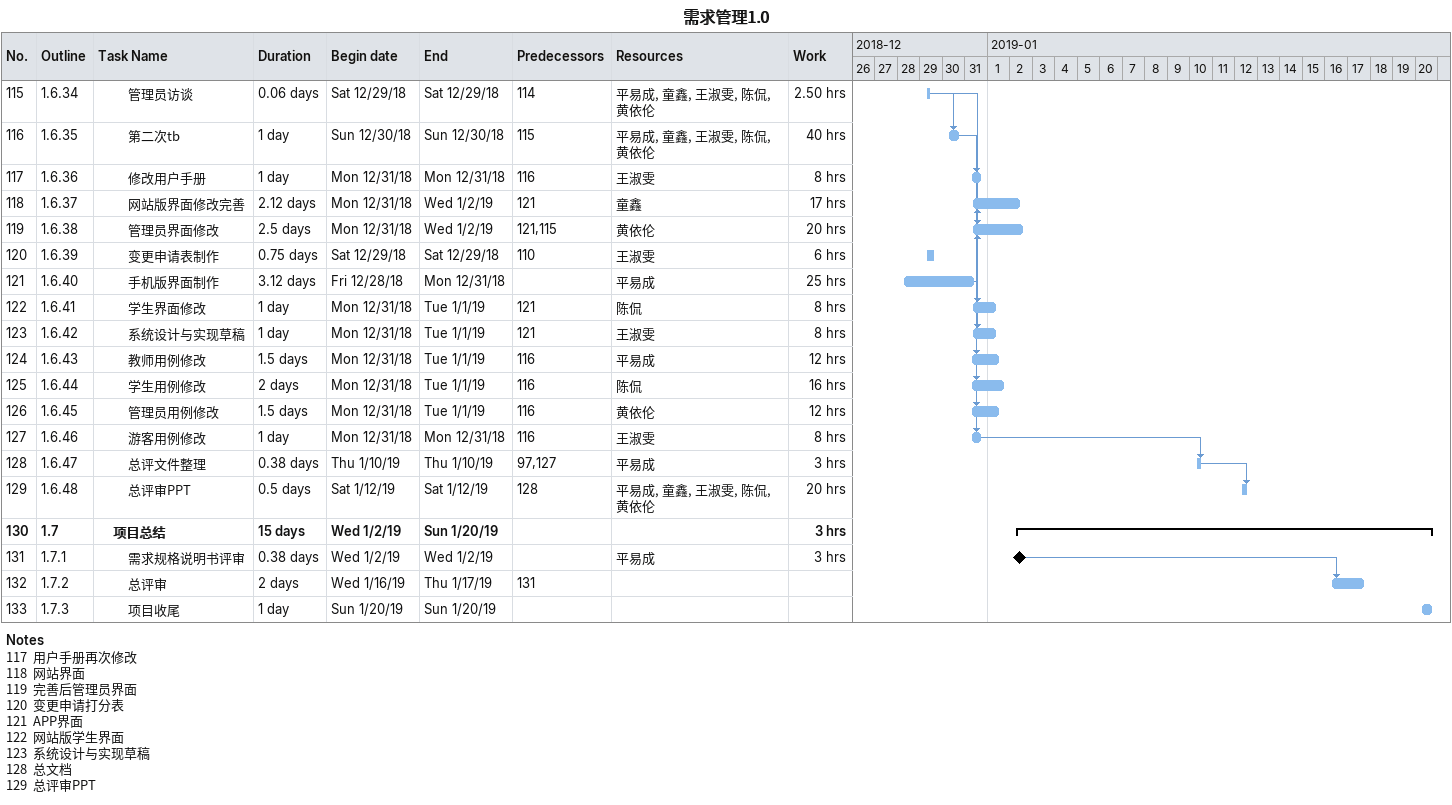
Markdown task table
需求管理1.0

| ID | WBS | Task | Duration | Start | Finish | Predecessors | Resources | Work (h) |
|---|---|---|---|---|---|---|---|---|
| 115 | 1.6.34 | 管理员访谈 | 0.06d | 2018-12-29 | 2018-12-29 | 114 | 平易成, 童鑫, 王淑雯, 陈侃, 黄依伦 | 2.50 |
| 116 | 1.6.35 | 第二次tb | 1d | 2018-12-30 | 2018-12-30 | 115 | 平易成, 童鑫, 王淑雯, 陈侃, 黄依伦 | 40 |
| 117 | 1.6.36 | 修改用户手册 | 1d | 2018-12-31 | 2018-12-31 | 116 | 王淑雯 | 8 |
| 118 | 1.6.37 | 网站版界面修改完善 | 2.12d | 2018-12-31 | 2019-01-02 | 121 | 童鑫 | 17 |
| 119 | 1.6.38 | 管理员界面修改 | 2.5d | 2018-12-31 | 2019-01-02 | 121, 115 | 黄依伦 | 20 |
| 120 | 1.6.39 | 变更申请表制作 | 0.75d | 2018-12-29 | 2018-12-29 | 110 | 王淑雯 | 6 |
| 121 | 1.6.40 | 手机版界面制作 | 3.12d | 2018-12-28 | 2018-12-31 |  | 平易成 | 25 |
| 122 | 1.6.41 | 学生界面修改 | 1d | 2018-12-31 | 2019-01-01 | 121 | 陈侃 | 8 |
| 123 | 1.6.42 | 系统设计与实现草稿 | 1d | 2018-12-31 | 2019-01-01 | 121 | 王淑雯 | 8 |
| 124 | 1.6.43 | 教师用例修改 | 1.5d | 2018-12-31 | 2019-01-01 | 116 | 平易成 | 12 |
| 125 | 1.6.44 | 学生用例修改 | 2d | 2018-12-31 | 2019-01-01 | 116 | 陈侃 | 16 |
| 126 | 1.6.45 | 管理员用例修改 | 1.5d | 2018-12-31 | 2019-01-01 | 116 | 黄依伦 | 12 |
| 127 | 1.6.46 | 游客用例修改 | 1d | 2018-12-31 | 2018-12-31 | 116 | 王淑雯 | 8 |
| 128 | 1.6.47 | 总评文件整理 | 0.38d | 2019-01-10 | 2019-01-10 | 97, 127 | 平易成 | 3 |
| 129 | 1.6.48 | 总评审PPT | 0.5d | 2019-01-12 | 2019-01-12 | 128 | 平易成, 童鑫, 王淑雯, 陈侃, 黄依伦 | 20 |
| 130 | 1.7 | **项目总结** | 15d | 2019-01-02 | 2019-01-20 |  |  | 3 |
| 131 | 1.7.1 | 需求规格说明书评审 | 0.38d | 2019-01-02 | 2019-01-02 |  | 平易成 | 3 |
| 132 | 1.7.2 | 总评审 | 2d | 2019-01-16 | 2019-01-17 | 131 |  |  |
| 133 | 1.7.3 | 项目收尾 | 1d | 2019-01-20 | 2019-01-20 |  |  |  |

Notes
- 117: 用户手册再次修改
- 118: 网站界面
- 119: 完善后管理员界面
- 120: 变更申请打分表
- 121: APP界面
- 122: 网站版学生界面
- 123: 系统设计与实现草稿
- 128: 总文档
- 129: 总评审PPT
